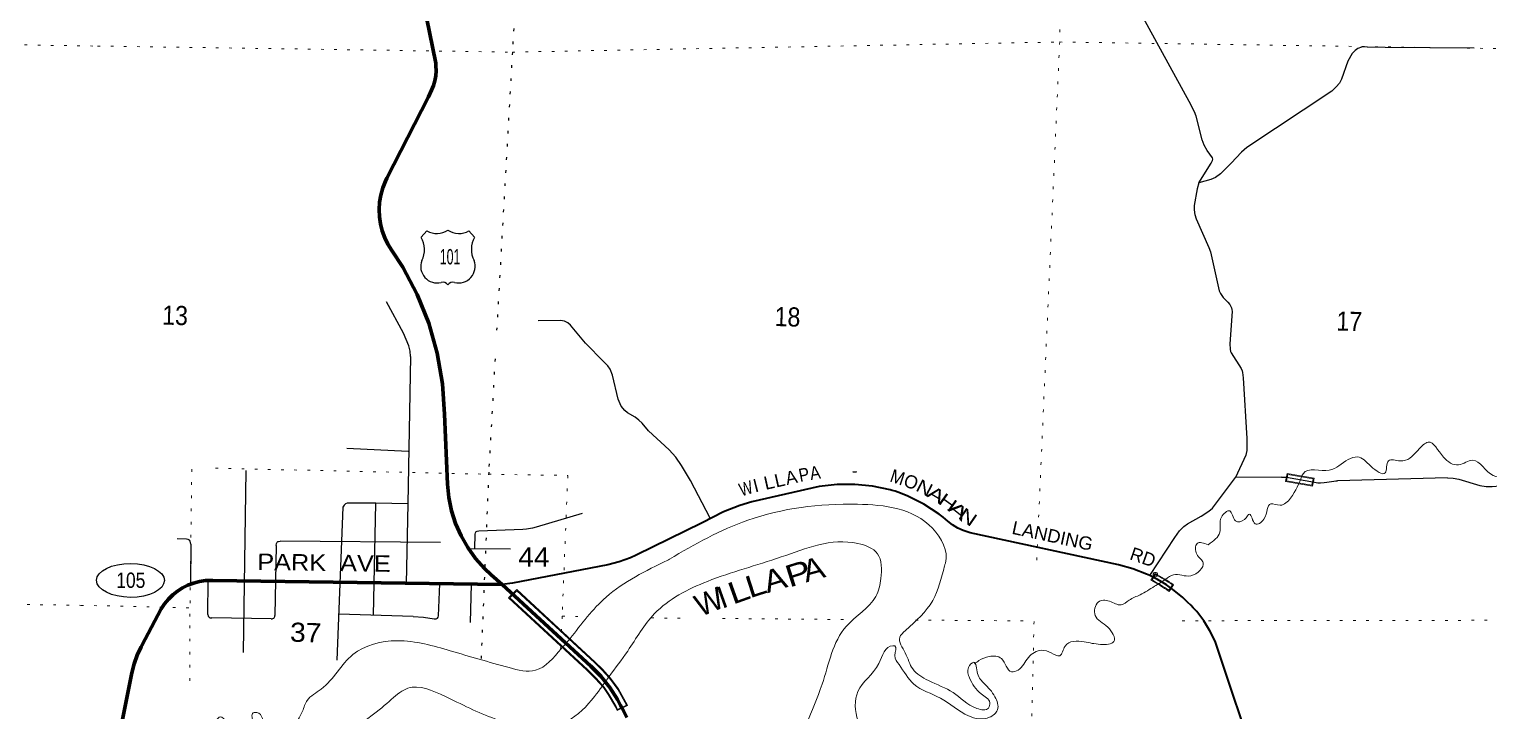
# Model space of a CAD drawing. Header units: feet. Extents: x -757852 to -501257, y -360805 to -170898.
# Drawn here: x -693053 to -679726, y -286168 to -279945 of the extents above; entities that cross this region are included whole.
import ezdxf
from ezdxf.enums import TextEntityAlignment as Align

# ---------------------------------------------------------------- set-up
doc = ezdxf.new("R2010")
doc.units = ezdxf.units.FT
doc.header["$LTSCALE"] = 80
doc.header["$PDMODE"] = 32
doc.header["$PDSIZE"] = 40
doc.linetypes.add('DOTTED', pattern=[1.5, 0.3, -1.2])
for name, color, linetype, lineweight in [('16', 7, 'Continuous', 25), ('17', 7, 'Continuous', 25), ('20', 7, 'Continuous', 70), ('23', 7, 'Continuous', 70), ('26', 7, 'Continuous', 40), ('27', 7, 'Continuous', 13), ('29', 7, 'Continuous', 25), ('31', 7, 'Continuous', 13), ('39', 7, 'Continuous', 13), ('41', 7, 'Continuous', 13), ('57', 7, 'Continuous', 13), ('6', 7, 'DOTTED', 25), ('61', 7, 'Continuous', 13), ('7', 7, 'DOTTED', 13)]:
    doc.layers.add(name, color=color, linetype=linetype, lineweight=lineweight)

msp = doc.modelspace()

# ---------------------------------------------------------------- linework, layer by layer
at = {"layer": '16'}
for p, q in [((-689473, -281845.01), (-689421.69, -281786.25)), ((-689229.93, -281780.28), (-689230.21, -281780.48)), ((-689037.84, -281786.16), (-688986.45, -281845.01))]:
    msp.add_line(p, q, dxfattribs=at)
for centre, radius, start, end in [((-689665.98, -281955.64), 222.05, 332.97043, 29.75871), ((-689330.61, -281628.59), 182.07, 239.97227, 303.45418), ((-689128.83, -281629.09), 181.52, 236.33975, 300.08743), ((-689128.84, -281628.59), 182.07, 236.54582, 236.59441), ((-688793.48, -281955.64), 222.05, 150.24129, 207.02957), ((-689326.79, -282110.54), 151.42, 159.09177, 283.81923), ((-689132.67, -282110.54), 151.42, 256.18077, 20.90823)]:
    msp.add_arc(centre, radius, start, end, dxfattribs=at)
for centre, major_axis, start_param, end_param in [((-689271.45, -282309.36), (-19.56, 51.67), 4.95877769, 6.28318531), ((-689188, -282309.36), (19.56, 51.67), 0, 1.32637542)]:
    msp.add_ellipse(centre, major_axis=major_axis, ratio=0.929097, start_param=start_param, end_param=end_param, dxfattribs=at)
at = {"layer": '17'}
msp.add_ellipse((-692128.14, -284977.47), major_axis=(-309.24, 1), ratio=0.500121, dxfattribs=at)
at = {"layer": '20'}
for points in [[(-688735.29, -285015.29), (-688833.4, -284925.12), (-688894.44, -284868.07), (-688976.4, -284776.7), (-689048.37, -284677.26), (-689109.55, -284570.84), (-689159.26, -284458.61), (-689196.98, -284341.79), (-689222.28, -284221.68), (-689234.88, -284099.58), (-689261.71, -283460.52), (-689280.07, -283182), (-689327.93, -282902.75), (-689404.73, -282630.04), (-689509.61, -282366.85), (-689641.42, -282116.06), (-689741.36, -281965.11), (-689776.83, -281908.93), (-689806.23, -281849.35), (-689829.24, -281787.02), (-689845.61, -281722.63), (-689855.15, -281656.88), (-689857.78, -281590.5), (-689853.45, -281524.2), (-689842.21, -281458.72), (-689824.19, -281394.77), (-689799.59, -281333.06), (-689786.08, -281305.51), (-689406.55, -280561.61), (-689378.54, -280501.19), (-689361.37, -280458.82), (-689348.72, -280414.9), (-689340.74, -280369.89), (-689337.5, -280324.29), (-689339.04, -280278.61), (-689341.54, -280256.34), (-689510.38, -279417.38)], [(-687596.26, -286229.12), (-687626.13, -286169.13), (-687639.42, -286144.13), (-687652.54, -286119.13), (-687681.31, -286064.31), (-687752.06, -285954.37), (-687833.91, -285852.42), (-687925.97, -285759.59), (-688735.29, -285015.29)]]:
    msp.add_lwpolyline(points, dxfattribs=at)
at = {"layer": '23'}
msp.add_lwpolyline([(-692356.7, -287021.9), (-692114.45, -285822.4), (-692094.66, -285739.64), (-692066.32, -285659.41), (-692029.75, -285582.58), (-692024.38, -285572.84), (-691846.49, -285236.48), (-691816.14, -285190.55), (-691781.16, -285148.04), (-691741.93, -285109.42), (-691698.87, -285075.12), (-691652.47, -285045.5), (-691603.22, -285020.9), (-691551.67, -285001.58), (-691498.39, -284987.75), (-691443.95, -284979.57), (-691388.95, -284977.12), (-691375.87, -284977.39), (-688740.41, -285015.93)], dxfattribs=at)
at = {"layer": '26'}
msp.add_line((-688740.41, -285015.93), (-688735.29, -285015.29), dxfattribs=at)
for points in [[(-682787.24, -284949.62), (-682820.13, -284933.93), (-682850.71, -284919.34), (-682976.65, -284870.66), (-683106.98, -284835.41), (-684460.75, -284544.24), (-684471.38, -284541.28), (-684523.97, -284523.04), (-684574.37, -284499.41), (-684622.02, -284470.63), (-684666.4, -284437.03), (-684707.03, -284398.98), (-684744.85, -284371.38), (-684885.69, -284281.24), (-685035.19, -284206.31), (-685122.31, -284172.07), (-685147.39, -284162.21), (-685172.31, -284155.35), (-685192.42, -284149.82), (-685351.93, -284117.29), (-685513.97, -284101.61), (-685676.76, -284102.95), (-685838.52, -284121.31), (-686454.97, -284261.35), (-686565.58, -284294.21), (-686712.2, -284352.67), (-686907.23, -284450.87), (-687511.99, -284747.79), (-687561.8, -284770.35), (-687664.66, -284807.53), (-687770.85, -284833.76), (-688640.99, -285003.56), (-688735.29, -285015.29)], [(-681830.43, -286705.46), (-682225.63, -285533.35), (-682271.6, -285437.49), (-682327.35, -285346.96), (-682392.24, -285262.76), (-682424.18, -285228.4), (-682447.51, -285203.3), (-682472.42, -285179.27), (-682518.94, -285134.39), (-682599.21, -285069.93), (-682669.83, -285017), (-682715.41, -284989.06), (-682751.31, -284969.67), (-682787.24, -284949.62)]]:
    msp.add_lwpolyline(points, dxfattribs=at)
at = {"layer": '29'}
for p, q in [((-682463.04, -280605.94), (-682947.59, -279715.7)), ((-689570.09, -282933.26), (-689597.19, -284277.79)), ((-689591.46, -283799.9), (-690154.22, -283772.48)), ((-691095.94, -285634.85), (-691072.54, -283974.77)), ((-681618.29, -284033.63), (-682039.04, -284036.66)), ((-680104.25, -284040.37), (-681107.88, -284067.11)), ((-690189.48, -284308.62), (-690243.56, -285704.41)), ((-689909.66, -285297.34), (-689886.61, -284273.29)), ((-689597.19, -284277.81), (-689886.61, -284273.29)), ((-689597.19, -284277.81), (-689611.88, -285006.97)), ((-688421.34, -284488.61), (-688001.6, -284364.21)), ((-691577.57, -284646.44), (-691581.23, -285012.18)), ((-690798.45, -284657.99), (-690809.16, -285298.07)), ((-689297.02, -284632.7), (-690759.94, -284618.95)), ((-688985.31, -284684.72), (-688981.78, -284556.22)), ((-689039.62, -284685.7), (-688657.82, -284690.11)), ((-691420.4, -285287.69), (-691419.6, -284978.53)), ((-689016.49, -285013.28), (-689027.83, -285363.06)), ((-690842.37, -285328.05), (-691385.21, -285320.48)), ((-689548.41, -285307), (-690226, -285286.94))]:
    msp.add_line(p, q, dxfattribs=at)
for points in [[(-680836.42, -280104.49), (-680889.23, -280108.74), (-680921.65, -280121.72), (-680946.51, -280137.94), (-680973.52, -280167.13), (-681011.35, -280237.41), (-681070.78, -280400.66), (-681089.16, -280436.34), (-681118.33, -280472.02), (-681158.32, -280509.86), (-681935.31, -281025.58), (-681983.94, -281067.75), (-682079.04, -281167.22), (-682174.14, -281266.69), (-682220.6, -281300.2), (-682264.91, -281318.58), (-682372.98, -281348.85)], [(-680836.42, -280104.49), (-680670.97, -280109.4), (-679860.13, -280114.32)], [(-682372.98, -281348.85), (-682260.58, -281169.38), (-682247.08, -281145.05), (-682246, -281132.08), (-682249.78, -281119.65), (-682297.33, -281052.61), (-682325.96, -281003.42), (-682342.71, -280955.31), (-682396.21, -280737.45), (-682411.87, -280700.15), (-682463.04, -280605.94)], [(-682372.98, -281348.85), (-682389.17, -281402.91), (-682414.56, -281554.81), (-682415.11, -281588.87), (-682413.48, -281622.93), (-682410.24, -281638.06), (-682397.82, -281675.36), (-682281.11, -281939.17), (-682268.13, -281977.02), (-682194.65, -282306.77), (-682187.62, -282332.19), (-682174.65, -282359.22), (-682151.43, -282393.27), (-682108.73, -282437.06), (-682090.91, -282458.14), (-682076.31, -282487.88), (-682071.99, -282504.1), (-682069.3, -282523.01), (-682090.91, -282817.09), (-682088.73, -282866.84), (-682084.41, -282888.46), (-682077.94, -282899.26), (-681987.17, -283041.98), (-681978.5, -283063.61), (-681975.26, -283078.75), (-681969.87, -283128.47), (-681935.29, -283682.04), (-681935.29, -283790.16), (-681940.13, -283817.73), (-681945.53, -283833.95), (-682039.04, -284036.66)], [(-689570.09, -282933.26), (-689573.38, -282883.06), (-689586.35, -282835.48), (-689633.9, -282718.72), (-689789.51, -282433.29)], [(-686833.91, -284409.93), (-687014.42, -284065.85), (-687096.55, -283927.47), (-687149.49, -283852.86), (-687208.93, -283784.75), (-687399.13, -283611.77), (-687455.32, -283542.57), (-687486.65, -283513.37), (-687520.16, -283486.35), (-687590.39, -283448.5), (-687615.25, -283425.81), (-687648.75, -283387.96), (-687675.77, -283322.02), (-687726.55, -283104.69), (-687749.25, -283049.56), (-687770.85, -283017.11), (-687805.45, -282980.37), (-687974.03, -282811.71), (-688110.17, -282647.36), (-688133.96, -282625.75), (-688166.37, -282610.6), (-688203.12, -282604.13), (-688406.28, -282608.45)], [(-680104.25, -284040.37), (-680049.98, -284044.77), (-679998.64, -284053.95), (-679806.28, -284110.18), (-679750.62, -284119.37), (-679696.05, -284120.99), (-679626.34, -284113.96), (-679566.37, -284101.53), (-679511.79, -284086.93), (-679252.97, -283999.89), (-679209.74, -283989.08), (-679155.7, -283980.43), (-678994.68, -283964.22), (-678917.95, -283960.97), (-678866.08, -283964.22), (-678816.37, -283969.62), (-678458.11, -284025.3), (-678394.9, -284030.17), (-678317.09, -284033.41), (-678256.57, -284030.17), (-678146.34, -284017.19)], [(-682819.39, -284932.71), (-682593.93, -284586.44), (-682549.08, -284524.27), (-682509.64, -284484.81), (-682476.68, -284461.56), (-682351.86, -284389.66), (-682282.7, -284346.41), (-682249.73, -284316.68), (-682220.02, -284281.54), (-682039.04, -284036.66)], [(-681618.29, -284033.63), (-681592.94, -284034.21), (-681572.68, -284036.11), (-681318.72, -284081.52), (-681287.1, -284085.57), (-681261.45, -284085.85), (-681227.67, -284084.49), (-681204.17, -284081.52), (-681139.31, -284070.17), (-681120.94, -284068.01), (-681107.88, -284067.11)], [(-689886.61, -284273.29), (-690136.39, -284272.34), (-690149.36, -284273.43), (-690164.49, -284278.83), (-690178.54, -284291.81), (-690189.48, -284308.62)], [(-688981.78, -284556.22), (-688977.38, -284542.08), (-688970.89, -284531.27), (-688962.25, -284528.03), (-688947.12, -284525.86), (-688546.2, -284508.56), (-688511.62, -284506.4), (-688477.04, -284501), (-688454.34, -284497.75), (-688421.34, -284488.61)], [(-691577.57, -284646.44), (-691579.17, -284630.65), (-691583.49, -284620.38), (-691590.51, -284610.65), (-691601.32, -284604.16), (-691616.45, -284601.46), (-691702.35, -284599.29)], [(-690798.45, -284657.99), (-690795.58, -284640.47), (-690789.1, -284628.04), (-690783.7, -284623.72), (-690777.21, -284621.01), (-690759.94, -284618.95)], [(-689548.41, -285307), (-689452.32, -285313.49), (-689356.14, -285327.55), (-689337.77, -285327.55), (-689325.88, -285321.06), (-689319.4, -285314.57), (-689315.07, -285300.52), (-689303.19, -285008.6)], [(-691420.4, -285287.69), (-691417.34, -285303.35), (-691409.24, -285314.16), (-691399.51, -285318.49), (-691385.21, -285320.48)], [(-690842.37, -285328.05), (-690833.67, -285327.26), (-690826.91, -285325.64), (-690820.16, -285322.4), (-690816.92, -285318.88), (-690812.86, -285314.02), (-690810.16, -285307.26), (-690809.16, -285298.07)]]:
    msp.add_lwpolyline(points, dxfattribs=at)
at = {"layer": '31'}
for p, q in [((-681567.82, -284000.95), (-681321.53, -284043.79)), ((-681321.53, -284043.79), (-681334.39, -284117.69))]:
    msp.add_line(p, q, dxfattribs=at)
msp.add_lwpolyline([(-681334.39, -284117.69), (-681580.68, -284074.83), (-681567.82, -284000.95)], dxfattribs=at)
msp.add_lwpolyline([(-681330.78, -284050.3), (-681561.3, -284010.2), (-681571.42, -284068.31), (-681340.9, -284108.43)], close=True, dxfattribs=at)
at = {"layer": '39'}
for points in [[(-675368.41, -281997.06), (-675435.16, -282053.63), (-675687.73, -282320.19), (-675906.34, -282521.32), (-676121.16, -282658.21), (-676296.35, -282669.51), (-676356.21, -282726.18), (-676327.68, -282785.28), (-676405.5, -282837.44), (-676469.5, -282825.63), (-676465.35, -282894.11), (-676533.52, -282960.62), (-676574.11, -283047.98), (-676655.86, -283023.63), (-676770.02, -283008.44), (-676845.75, -282911.86), (-676904.15, -282988.69), (-676925.82, -283118.79), (-677022.55, -283200.6), (-677112.29, -283320.8), (-677185.02, -283407.29), (-677306.61, -283369.78), (-677376.8, -283363.84), (-677437.37, -283446.64), (-677528.16, -283385.84), (-677594.88, -283400.1), (-677604.91, -283472.22), (-677560.81, -283549.83), (-677722.94, -283597.68), (-677801.9, -283545.25), (-677816.33, -283631.32), (-677976, -283663.15), (-678082.81, -283599.9), (-678245.71, -283675.88), (-678337.13, -283783.97), (-678455.52, -283776.71), (-678570.73, -283799.7), (-678699.74, -283739.87), (-678745.63, -283654.17), (-678787.23, -283705.31), (-678812.43, -283817.22), (-678891.37, -283837.18), (-678953.93, -283773.14), (-679062.96, -283717.87), (-679088.45, -283767.45), (-679143.55, -283870.5), (-679265.39, -283915.43), (-679381, -283880.09), (-679498.26, -283977.43), (-679684.38, -284020.6), (-679873.5, -283880.7), (-680001.26, -283921.44), (-680140.03, -283851.29), (-680278.99, -283714.78), (-680373.54, -283790.62), (-680534.99, -283886.74), (-680641.5, -283885.84), (-680672.66, -283995.58), (-680801.67, -283935.75), (-680925.95, -283849.91), (-681009.02, -283873.78), (-681182.57, -283971.58), (-681420.63, -284003.28), (-681431.42, -284023.03)], [(-681431.42, -284023.03), (-681535.29, -284225.35), (-681631.57, -284291.08), (-681715.66, -284278.73), (-681779.78, -284417.73), (-681859.33, -284459.79), (-681909.18, -284371.96), (-681956.76, -284420.93), (-682037.49, -284432.8), (-682091.3, -284342.85), (-682167.28, -284401.1), (-682181.08, -284537.46), (-682286.72, -284651.19)], [(-687222.88, -284793.52), (-687207.1, -284784.07), (-686492.57, -284428.53), (-685490.72, -284282.06), (-684805.3, -284501.89), (-684687.38, -284818.79), (-684696, -284844.27)], [(-687757.13, -285853.44), (-687587.96, -285622.2), (-687343.39, -285281.03), (-686860.9, -284986.57), (-686187.41, -284763.7), (-685486.51, -284640.1), (-685308.16, -284733.45), (-685276.19, -284959.53), (-685322.91, -285123.14), (-685591.71, -285395.28), (-685813.36, -285926.1), (-685952.02, -286290.28), (-686033.03, -286531.37), (-686061.52, -286617.06), (-686046.72, -286663.71), (-685972.11, -286728.08), (-685946.98, -286618.18), (-685871.98, -286449.31), (-685845.2, -286425.92), (-685780.87, -286644.84), (-685551.58, -286785.83), (-685288.64, -286945.84), (-685040.62, -286990.83), (-684509.08, -286959.12), (-684438.71, -287031.42), (-684321.12, -287141.21), (-684354.31, -287178.5), (-684445.8, -287216.22), (-684414.26, -287311.59), (-684390.41, -287394.68), (-684328.59, -287412.46), (-684362.64, -287335.12), (-684382.58, -287256.15), (-684316.24, -287255.95), (-684247.4, -287237.73), (-684270.47, -287126.5), (-684312.66, -287052.96), (-684315.63, -287014.68), (-684200.98, -287011.78), (-683682.76, -287025.95), (-683439.72, -287251.77), (-683396.55, -287655.11), (-683487.95, -288273.94), (-683365.76, -288727.7), (-683234.24, -288988.67), (-683185.22, -289106.64), (-683262.91, -289227.17), (-683495.95, -289295.2), (-683831.81, -289155.31), (-684581.91, -288875.41), (-685075.62, -288701.04), (-685546.89, -288587.62)], [(-682286.72, -284651.19), (-682388.94, -284640.35), (-682391.65, -284738.81), (-682333.49, -284816.81), (-682445.27, -284934.4), (-682603.84, -284926.04), (-682676.27, -284967.87)], [(-688112.87, -285509.22), (-687785.48, -285130.19), (-687222.88, -284793.52)], [(-684696, -284844.27), (-684803.35, -285161.48), (-685052.06, -285434.17), (-685104.05, -285497.1), (-685053.68, -285639.23), (-684985.36, -285785.87), (-684841.55, -285892.35), (-684617.4, -286001.03), (-684400.27, -286145.72), (-684293.64, -286142.6), (-684282.27, -286094.65), (-684360.41, -286012.08), (-684467.01, -285868.41), (-684476.41, -285771.64), (-684428.88, -285724.68), (-684393.54, -285828.2), (-684331.75, -285920.37), (-684234.53, -286039.65), (-684211.68, -286158.92), (-684283.92, -286227.32), (-684476.52, -286214.01), (-684733.38, -286052.15), (-684975.11, -285924.9), (-685110.9, -285746.24), (-685148.81, -285662.77), (-685150.45, -285576.26), (-685168.47, -285573.75), (-685295.53, -285735.16), (-685485.5, -285991.37), (-685484.87, -286260.83), (-685296.17, -286489.19), (-684684.81, -286624.54), (-684390.83, -286606.44), (-684358.99, -286544.98), (-684400.56, -286521.72), (-684482.58, -286507.42), (-684492.35, -286497.09), (-684316.61, -286465.71), (-684097.23, -286455.62), (-683925.21, -286486.46), (-683758.99, -286509.11), (-683671.22, -286533.63), (-683678.74, -286587.71), (-683830.67, -286557.42), (-684032.44, -286511.68), (-684152.73, -286500.35), (-684242.33, -286542.14), (-684247.12, -286570.16), (-684040.67, -286591.89), (-683782.28, -286625.09)], [(-682676.27, -284967.87), (-682777.61, -285031.06), (-682910.38, -285108.68), (-683008.23, -285158.29), (-683083.77, -285200.46), (-683189.39, -285167.41), (-683292.11, -285174.65), (-683319.58, -285296.56), (-683203.95, -285404.28), (-683149.24, -285534.47), (-683272.6, -285561.25), (-683420.73, -285539.11), (-683594.63, -285576.58), (-683643.32, -285665.73), (-683720.99, -285639.48), (-683808.76, -285614.96), (-683929.15, -285680.03), (-684022.8, -285796.11), (-684083.55, -285812.54), (-684174.69, -285691.42), (-684286.73, -285672.27), (-684382.24, -285709.87), (-684420.6, -285738.88)], [(-692593.43, -287646.83), (-692297.67, -287449.9), (-691604.06, -287153.17), (-691103.96, -286802.9), (-690945.56, -286598.11), (-690970.78, -286565.25), (-691009.63, -286515.92), (-691061.63, -286506.46), (-691106.33, -286450.95), (-691157.18, -286399.29), (-691275.02, -286371.93), (-691342.92, -286356), (-691448.99, -286339.03), (-691473.89, -286294.11), (-691402.54, -286257.85), (-691352.21, -286255.21), (-691307.08, -286222.26), (-691247.82, -286260.07), (-691187.4, -286255.69), (-691150.95, -286319.03), (-691088.68, -286320.73), (-691074.49, -286389.48), (-691048.71, -286402.25), (-691006, -286310.92), (-691016, -286236.25), (-691014.84, -286194.06), (-690974.34, -286183.1), (-690923.55, -286236.77), (-690934.13, -286328.98), (-690939.47, -286377.09), (-690877.54, -286390.85), (-690793.69, -286338.85), (-690735.44, -286340.44), (-690557.95, -286172.37), (-690515.01, -286073), (-690387.55, -285969.92), (-690097.45, -285654.12), (-689691.97, -285528.47), (-689208.05, -285620.13), (-688671.55, -285773.54), (-688429.01, -285798.27), (-688196.51, -285603.55), (-688112.87, -285509.22)], [(-689716.52, -288315.35), (-689640.42, -288282.16), (-689661.77, -288229.77), (-689654.38, -288107.32), (-689607.04, -287994), (-689724.63, -287884.21), (-689848.06, -287621.45), (-689912.83, -287418.6), (-690014.6, -287172.51), (-690170.24, -286838.49), (-690219.86, -286742.62), (-690210.41, -286618.21), (-690084.05, -286555.31), (-689999.71, -286485.23), (-690024.16, -286424.24), (-690061.44, -286391.05), (-689884.8, -286180.72), (-689554.89, -285952.47), (-689208.05, -286058.48), (-688739.22, -286260.31), (-688140.21, -286260.6), (-687890.81, -286036.18), (-687757.13, -285853.44)]]:
    msp.add_spline(points, degree=3, dxfattribs=at)
at = {"layer": '57'}
for p, q in [((-688600.69, -285060.48), (-688675.72, -285136.34)), ((-688600.69, -285060.48), (-687884.19, -285723.41)), ((-688600.44, -285071.6), (-687889.62, -285729.28)), ((-688675.72, -285136.34), (-687961.19, -285797.44)), ((-687588.66, -286120.66), (-687685.08, -286166.42))]:
    msp.add_line(p, q, dxfattribs=at)
for points in [[(-687955.75, -285791.56), (-688664.21, -285136.08), (-688600.44, -285071.6)], [(-687889.8, -285729.11), (-687824.29, -285793.63), (-687755.26, -285871.14), (-687679.57, -285972.15), (-687599.62, -286117), (-687681.01, -286155.63)], [(-687884.19, -285723.41), (-687818.49, -285788.11), (-687749.06, -285866.07), (-687672.83, -285967.8), (-687591.15, -286115.79), (-687588.66, -286120.66)], [(-687961.19, -285797.44), (-687927.39, -285830.39), (-687882.47, -285875.31), (-687810.32, -285955.91), (-687766.76, -286019.34), (-687700.05, -286131.64), (-687685.08, -286166.42)], [(-687681.01, -286155.63), (-687692.91, -286128), (-687760.02, -286015.03), (-687804.02, -285950.96), (-687876.66, -285869.81), (-687921.77, -285824.7), (-687955.61, -285791.71)]]:
    msp.add_lwpolyline(points, dxfattribs=at)
at = {"layer": '6'}
for p, q in [((-688799.29, -282953.79), (-688857.62, -283988.91)), ((-688857.62, -283988.91), (-688926.82, -285700.22))]:
    msp.add_line(p, q, dxfattribs=at)
msp.add_lwpolyline([(-688497.17, -277781.72), (-688641.55, -280154.23), (-688786.21, -282721.57)], dxfattribs=at)
at = {"layer": '61'}
for p, q in [((-682812.25, -284976.09), (-682773.15, -284913.02)), ((-682770.39, -284923.75), (-682800.9, -284972.97)), ((-682646.95, -285067.09), (-682614.4, -285019.36)), ((-682603.31, -285017.28), (-682644.65, -285077.9))]:
    msp.add_line(p, q, dxfattribs=at)
for centre, radius, start, end in [((-683716.07, -286641.83), 1969.14, 55.59197, 61.37252), ((-683716.07, -286641.83), 1961.14, 55.82338, 61.17052), ((-683714.96, -286641.09), 1894.14, 55.59135, 61.54648), ((-683714.96, -286641.09), 1902.14, 55.84194, 61.27925)]:
    msp.add_arc(centre, radius, start, end, dxfattribs=at)
msp.add_point((-682770.39, -284923.75), dxfattribs=at)
at = {"layer": '7'}
for p, q in [((-683846.92, -284649.91), (-683855.74, -284849.28)), ((-692580, -285205.05), (-691594.4, -285227.56)), ((-688186.26, -285304.22), (-687952.78, -285308.67)), ((-687372.52, -285320.39), (-687059.92, -285322.83)), ((-686722.73, -285325.46), (-685551.02, -285334.6)), ((-684961.15, -285339.2), (-683882.2, -285347.62)), ((-683877.9, -285352.31), (-683905.91, -286489.24)), ((-688199.66, -285580.95), (-688200.55, -285599.28))]:
    msp.add_line(p, q, dxfattribs=at)
for points in [[(-682978.55, -264666.6), (-683192.9, -269881.36), (-683516.89, -274788.86), (-683643.89, -280061.67), (-683836.56, -284415.72)], [(-708701.73, -279998.18), (-704307.56, -280015.48), (-699045.58, -279999.24), (-693814.47, -280077.04), (-692428, -280099.05)], [(-692428, -280099.05), (-688641.55, -280154.23), (-683643.89, -280061.67), (-678423.8, -280140.08), (-673132.2, -280322.99), (-667784.26, -280503.42), (-662460.93, -280628.89), (-660950.65, -280666.51)], [(-691587.34, -285893.36), (-691585.39, -285305.78), (-691568.16, -283948.97)], [(-691352.65, -283953.65), (-688859.89, -284007.83), (-688135.11, -284019.71), (-688186.26, -285304.22), (-688192.61, -285435.36)], [(-704794.51, -284889.24), (-704510.85, -284897.76), (-699303.64, -285041.6), (-694032.44, -285185.34), (-692580, -285205.05)], [(-682524.74, -285345.68), (-678502.55, -285339.81), (-673254.74, -285579.84), (-667892.74, -285760.66), (-662590.68, -285855.38), (-661100.87, -285891.81)]]:
    msp.add_lwpolyline(points, dxfattribs=at)

# ---------------------------------------------------------------- texts
at = {"layer": '16', "width": 0.6}
msp.add_text('101', height=140, dxfattribs=at).set_placement((-689210.14, -282092.05), align=Align.CENTER)
at = {"layer": '17', "width": 1.15}
msp.add_text('PARK  AVE', height=150, rotation=359.162, dxfattribs=at).set_placement((-690971.08, -284881.76))
at = {"layer": '17', "width": 0.85}
msp.add_text('105', height=140, dxfattribs=at).set_placement((-692125.24, -285045.78), align=Align.CENTER)
at = {"layer": '27'}
for s, rotation, p in [('A', 12.693, (-686134.13, -284106.99)), ('-', 357.614, (-685544.27, -284032.76)), ('I', 14.25, (-686425.22, -284174.71)), ('O', 340.167, (-685079.24, -284113.19)), ('R', 341.054, (-683012.38, -284783.4)), ('D', 340.518, (-682903.24, -284820.86))]:
    msp.add_text(s, height=120, rotation=rotation, dxfattribs=at).set_placement(p)
for s, rotation, width, p in [('P', 11.156, 0.9, (-686013.97, -284079.84)), ('A', 9.161, 0.9, (-685915.44, -284061.49)), ('M', 341.712, 0.95, (-685202.87, -284072.28)), ('W', 16.337, 0.8, (-686550.45, -284211.42)), ('L', 12.693, 1.05, (-686329.65, -284151.31)), ('L', 12.693, 1.05, (-686233.36, -284130.12)), ('N', 332.429, 1.2, (-684967.14, -284153.63)), ('A', 328.707, 1.4, (-684865.36, -284206.92)), ('H', 324.193, 1.35, (-684763.52, -284268.81)), ('A', 321.467, 1.65, (-684674.84, -284332.95)), ('N', 325.238, 1.35, (-684580.14, -284403.73)), ('LANDING', 347.862, 1.05, (-684088.03, -284550.59))]:
    msp.add_text(s, height=120, rotation=rotation, dxfattribs=dict(at, width=width)).set_placement(p)
at = {"layer": '41'}
for s, rotation, width, p in [('P', 17.591, 1.3, (-686112.21, -285044.11)), ('A', 15.426, 1.1, (-685960.52, -284997.06)), ('L', 17.803, 1.2, (-686473.75, -285141.45)), ('A', 17.039, 1.15, (-686313.85, -285095.19)), ('L', 19.574, 1.25, (-686628.27, -285199.99))]:
    msp.add_text(s, height=200, rotation=rotation, dxfattribs=dict(at, width=width)).set_placement(p)
for s, rotation, p in [('W', 22.392, (-686923.94, -285312.47)), ('I', 19.574, (-686727.3, -285237.42))]:
    msp.add_text(s, height=200, rotation=rotation, dxfattribs=at).set_placement(p)
at = {"layer": '7'}
for s, width, p in [('13', 0.9, (-691840.22, -282641.58)), ('18', 0.9, (-686248.03, -282654.8)), ('17', 0.9, (-681118.93, -282695.89)), ('37', 1.1, (-690673.25, -285536.4))]:
    msp.add_text(s, height=175, rotation=358.434, dxfattribs=dict(at, width=width)).set_placement(p)
at = {"layer": '7', "width": 1.1}
msp.add_text('44', height=175, dxfattribs=at).set_placement((-688587.89, -284851.01))

doc.saveas('drawing.dxf')
